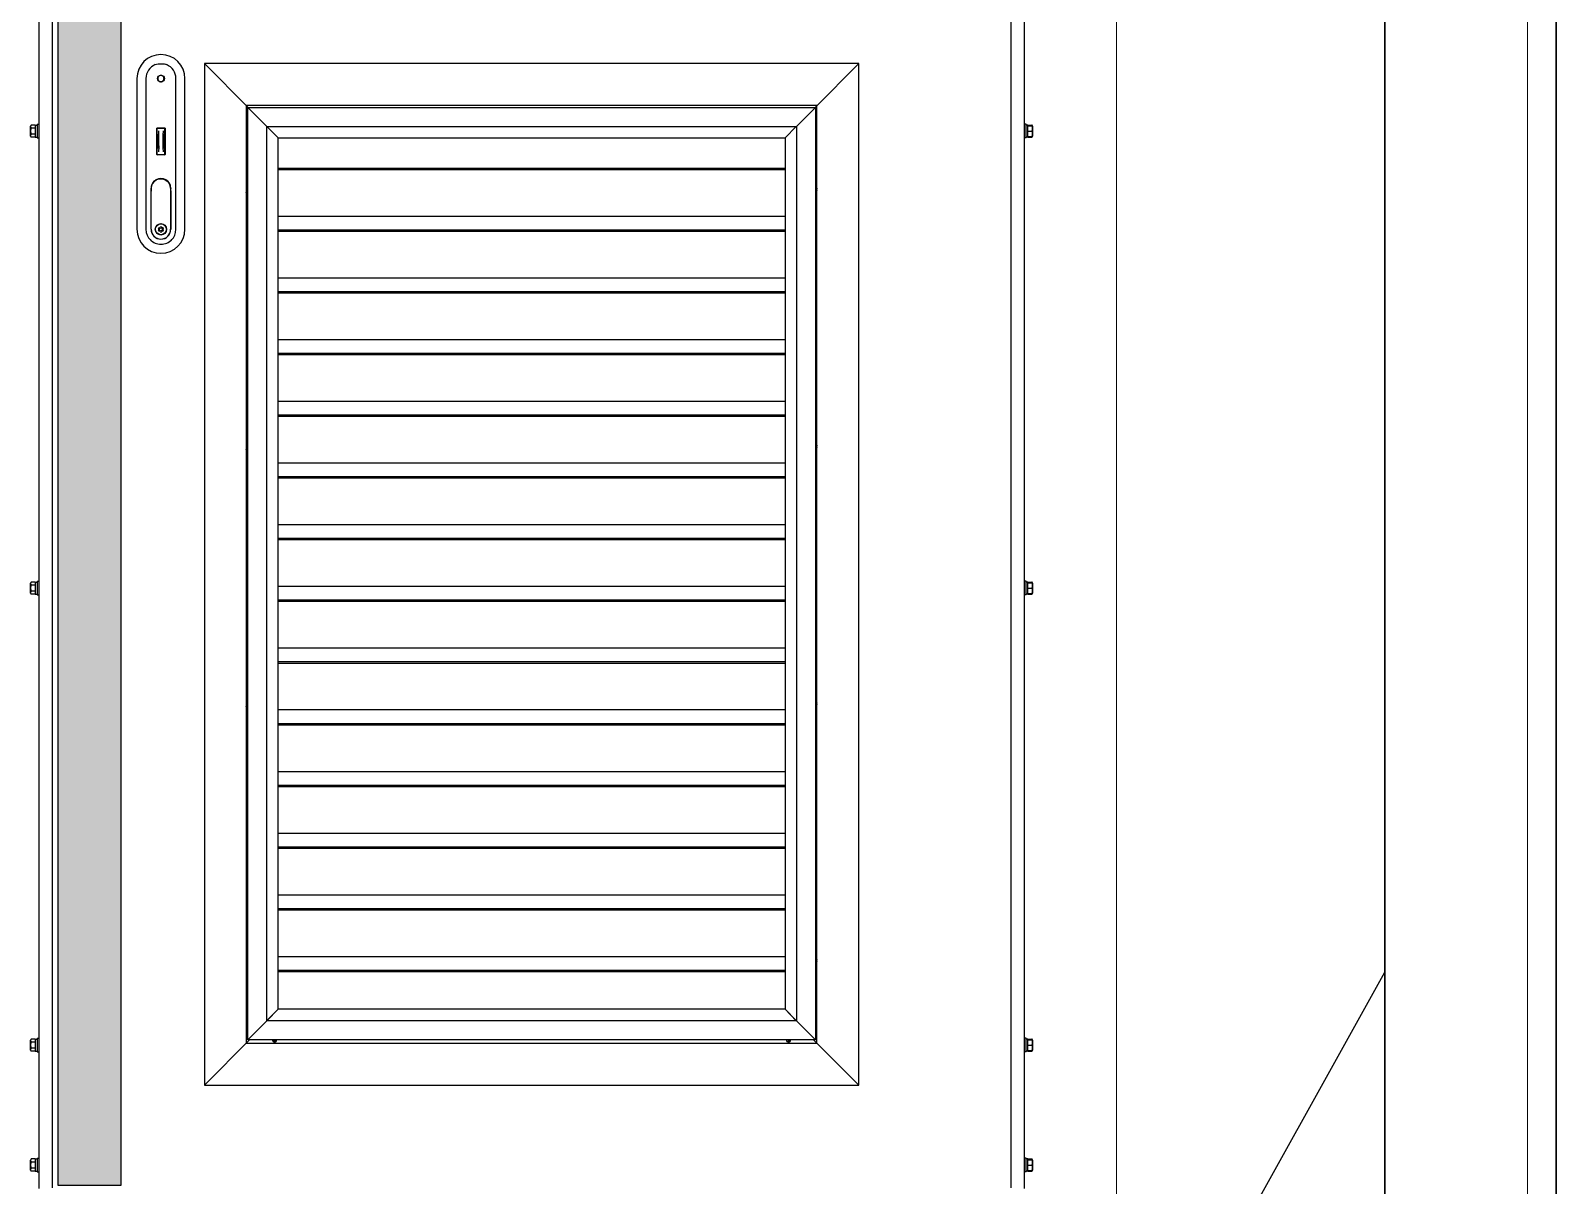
# Model space of a CAD drawing. Header units: millimetres. Extents: x 55614 to 110757, y -66981 to -47484.
# Drawn here: x 63916 to 65255, y -52198 to -51187 of the extents above; entities that cross this region are included whole.
import ezdxf

# ---------------------------------------------------------------- set-up
doc = ezdxf.new("R2010")
doc.units = ezdxf.units.MM
doc.layers.get('0').update_dxf_attribs({"lineweight": 15})
for name, color, linetype in [('2401-00300-M6-16HWMC_0', 7, 'Continuous'), ('2401-00695-M4-16ST_0', 7, 'Continuous'), ('4212-68099_1_0', 7, 'Continuous'), ('4212-73755_1_0', 7, 'Continuous'), ('layer 3', 7, 'Continuous'), ('WATER-PROOF-INNER-DOWN_0', 7, 'Continuous'), ('WATER-PROOF-INNER-SIDE_0', 7, 'Continuous'), ('WATER-PROOF-INNER_0', 7, 'Continuous'), ('WATER-PROOF-OUTER-DOWN_0', 7, 'Continuous'), ('WATER-PROOF-OUTER-SIDE_0', 7, 'Continuous'), ('WSP-0814_1_0', 7, 'Continuous'), ('WSP-0814_3_0', 7, 'Continuous')]:
    doc.layers.add(name, color=color, linetype=linetype)
doc.layers.add('AM_0', color=7, linetype='Continuous', lineweight=30)
doc.layers.add('THICK', color=7, linetype='Continuous', lineweight=0)

# ---------------------------------------------------------------- blocks, each defined once
blk = doc.blocks.new('erwqre')
h = blk.add_hatch(color=252)
edge = h.paths.add_edge_path()
edge.add_spline(control_points=[(14396.7, -14467.8), (14396.7, -14125.7), (14396.7, -13783.6), (14396.7, -13783.6), (14396.7, -13783.6), (14396.7, -13783.6), (14383, -13802.3), (14369.2, -13820.9)], knot_values=[0.375, 0.375, 0.375, 0.375, 0.5, 0.5, 0.5, 0.5, 0.625, 0.625, 0.625, 0.625], degree=3, periodic=0)
edge.add_spline(control_points=[(14369.2, -13820.9), (14355.5, -13839.6), (14341.7, -13858.3), (14341.7, -13858.3), (14341.7, -13858.3), (14341.7, -13858.3), (14341.7, -14181.7), (14341.7, -14505.1)], knot_values=[0.625, 0.625, 0.625, 0.625, 0.75, 0.75, 0.75, 0.75, 0.875, 0.875, 0.875, 0.875], degree=3, periodic=0)
edge.add_spline(control_points=[(14341.7, -14505.1), (14341.7, -14828.6), (14341.7, -15152), (14341.7, -15152), (14341.7, -15152), (14355.5, -15152), (14369.2, -15152)], knot_values=[0.875, 0.875, 0.875, 0.875, 1, 1, 1, 1.125, 1.125, 1.125, 1.125], degree=3, periodic=0)
edge.add_spline(control_points=[(14369.2, -15152), (14383, -15152), (14396.7, -15152), (14396.7, -15152), (14396.7, -15152), (14396.7, -15152), (14396.7, -14809.9), (14396.7, -14467.8)], knot_values=[0.125, 0.125, 0.125, 0.125, 0.25, 0.25, 0.25, 0.25, 0.375, 0.375, 0.375, 0.375], degree=3, periodic=0)
at = {"layer": 'layer 3', "color": 250}
blk.add_open_spline([(14341.7, -15152), (14341.7, -15152), (14396.7, -15152), (14396.7, -15152), (14396.7, -15152), (14396.7, -15152), (14396.7, -13783.6), (14396.7, -13783.6), (14396.7, -13783.6), (14396.7, -13783.6), (14341.7, -13858.3), (14341.7, -13858.3), (14341.7, -13858.3), (14341.7, -13858.3), (14341.7, -15152), (14341.7, -15152)], degree=3, knots=[0, 0, 0, 0, 0.25, 0.25, 0.25, 0.25, 0.5, 0.5, 0.5, 0.5, 0.75, 0.75, 0.75, 0.75, 1, 1, 1, 1], dxfattribs=at)
blk = doc.blocks.new('2-1725')
at = {"color": 5}
blk.add_lwpolyline([(-15860.1, -73759.9), (-16220.1, -73759.9), (-16220.1, -72324.9), (-15860.1, -72324.9)], close=True, dxfattribs=at)
at = {"layer": '2401-00300-M6-16HWMC_0', "color": 7, "linetype": 'Continuous'}
for p, q in [((-17166.7, -72695.6), (-17170.2, -72695.6)), ((-17166.7, -72695.6), (-17166.7, -72706.3)), ((-17166.7, -72695.6), (-17165.1, -72695.6)), ((-17165.1, -72694.9), (-17165.1, -72706.9)), ((-17165.1, -72694.9), (-17163.6, -72694.9)), ((-16299.2, -72694.9), (-16300.6, -72694.9)), ((-16299.2, -72706.9), (-16299.2, -72694.9)), ((-16297.5, -72695.6), (-16299.2, -72695.6)), ((-16297.5, -72695.6), (-16294.1, -72695.6)), ((-16297.5, -72706.3), (-16297.5, -72695.6)), ((-17170.7, -72705.3), (-17170.7, -72696.6)), ((-17166.7, -72698.3), (-17170.2, -72698.3)), ((-17166.7, -72703.6), (-17170.2, -72703.6)), ((-17166.7, -72706.3), (-17170.2, -72706.3)), ((-17166.7, -72706.3), (-17165.1, -72706.3)), ((-17165.1, -72706.9), (-17163.6, -72706.9)), ((-16299.2, -72706.9), (-16300.6, -72706.9)), ((-16297.5, -72706.3), (-16299.2, -72706.3)), ((-16297.5, -72696.3), (-16293.6, -72696.3)), ((-16297.5, -72700.9), (-16294.1, -72700.9)), ((-16297.5, -72705.6), (-16293.6, -72705.6)), ((-16297.5, -72706.3), (-16294.1, -72706.3)), ((-16293.5, -72696.6), (-16293.5, -72705.3)), ((-17170.7, -73105.3), (-17170.7, -73096.6)), ((-17166.7, -73095.6), (-17170.2, -73095.6)), ((-17166.7, -73095.6), (-17166.7, -73106.3)), ((-17166.7, -73095.6), (-17165.1, -73095.6)), ((-17165.1, -73094.9), (-17165.1, -73106.9)), ((-17165.1, -73094.9), (-17163.6, -73094.9)), ((-16299.2, -73094.9), (-16300.6, -73094.9)), ((-16299.2, -73106.9), (-16299.2, -73094.9)), ((-16297.5, -73095.6), (-16299.2, -73095.6)), ((-16297.5, -73095.6), (-16294.1, -73095.6)), ((-16297.5, -73106.3), (-16297.5, -73095.6)), ((-16297.5, -73096.3), (-16293.6, -73096.3)), ((-16293.5, -73096.6), (-16293.5, -73105.3)), ((-17166.7, -73098.3), (-17170.2, -73098.3)), ((-17166.7, -73103.6), (-17170.2, -73103.6)), ((-17166.7, -73106.3), (-17170.2, -73106.3)), ((-17166.7, -73106.3), (-17165.1, -73106.3)), ((-17165.1, -73106.9), (-17163.6, -73106.9)), ((-16299.2, -73106.9), (-16300.6, -73106.9)), ((-16297.5, -73106.3), (-16299.2, -73106.3)), ((-16297.5, -73100.9), (-16294.1, -73100.9)), ((-16297.5, -73105.6), (-16293.6, -73105.6)), ((-16297.5, -73106.3), (-16294.1, -73106.3)), ((-17170.7, -73505.3), (-17170.7, -73496.6)), ((-17166.7, -73495.6), (-17170.2, -73495.6)), ((-17166.7, -73498.3), (-17170.2, -73498.3)), ((-17166.7, -73495.6), (-17165.1, -73495.6)), ((-17166.7, -73495.6), (-17166.7, -73506.3)), ((-17165.1, -73494.9), (-17163.6, -73494.9)), ((-17165.1, -73494.9), (-17165.1, -73506.9)), ((-16299.2, -73494.9), (-16300.6, -73494.9)), ((-16299.2, -73506.9), (-16299.2, -73494.9)), ((-16297.5, -73495.6), (-16299.2, -73495.6)), ((-16297.5, -73495.6), (-16294.1, -73495.6)), ((-16297.5, -73506.3), (-16297.5, -73495.6)), ((-16297.5, -73496.3), (-16293.6, -73496.3)), ((-16293.5, -73496.6), (-16293.5, -73505.3)), ((-17166.7, -73503.6), (-17170.2, -73503.6)), ((-17166.7, -73506.3), (-17170.2, -73506.3)), ((-17166.7, -73506.3), (-17165.1, -73506.3)), ((-17165.1, -73506.9), (-17163.6, -73506.9)), ((-16299.2, -73506.9), (-16300.6, -73506.9)), ((-16297.5, -73506.3), (-16299.2, -73506.3)), ((-16297.5, -73500.9), (-16294.1, -73500.9)), ((-16297.5, -73505.6), (-16293.6, -73505.6)), ((-16297.5, -73506.3), (-16294.1, -73506.3)), ((-17170.7, -73610.3), (-17170.7, -73601.6)), ((-17166.7, -73600.6), (-17170.2, -73600.6)), ((-17166.7, -73603.3), (-17170.2, -73603.3)), ((-17166.7, -73600.6), (-17165.1, -73600.6)), ((-17166.7, -73600.6), (-17166.7, -73611.3)), ((-17165.1, -73599.9), (-17163.6, -73599.9)), ((-17165.1, -73599.9), (-17165.1, -73611.9)), ((-16299.2, -73599.9), (-16300.6, -73599.9)), ((-16299.2, -73611.9), (-16299.2, -73599.9)), ((-16297.5, -73600.6), (-16299.2, -73600.6)), ((-16297.5, -73600.6), (-16294.1, -73600.6)), ((-16297.5, -73611.3), (-16297.5, -73600.6)), ((-16297.5, -73601.3), (-16293.6, -73601.3)), ((-16297.5, -73605.9), (-16294.1, -73605.9)), ((-16293.5, -73601.6), (-16293.5, -73610.3)), ((-17166.7, -73608.6), (-17170.2, -73608.6)), ((-17166.7, -73611.3), (-17170.2, -73611.3)), ((-17166.7, -73611.3), (-17165.1, -73611.3)), ((-17165.1, -73611.9), (-17163.6, -73611.9)), ((-16299.2, -73611.9), (-16300.6, -73611.9)), ((-16297.5, -73611.3), (-16299.2, -73611.3)), ((-16297.5, -73610.6), (-16293.6, -73610.6)), ((-16297.5, -73611.3), (-16294.1, -73611.3))]:
    blk.add_line(p, q, dxfattribs=at)
for centre, start, end in [((-17169.5, -72696.6), 124.948, 180), ((-16294.8, -72696.6), 13.3936, 55.052), ((-17169.5, -72705.3), 180, 235.052), ((-16294.8, -72705.3), 304.948, 346.6065), ((-16294.8, -72696.6), 0, 13.392), ((-16294.8, -72705.3), 346.608, 0), ((-17169.5, -73096.6), 124.948, 180), ((-16294.8, -73096.6), 13.3936, 55.052), ((-16294.8, -73096.6), 0, 13.392), ((-17169.5, -73105.3), 180, 235.052), ((-16294.8, -73105.3), 304.948, 346.6065), ((-16294.8, -73105.3), 346.608, 0), ((-17169.5, -73496.6), 124.948, 180), ((-16294.8, -73496.6), 13.3936, 55.052), ((-16294.8, -73496.6), 0, 13.392), ((-17169.5, -73505.3), 180, 235.052), ((-16294.8, -73505.3), 304.948, 346.6065), ((-16294.8, -73505.3), 346.608, 0), ((-17169.5, -73601.6), 124.948, 180), ((-16294.8, -73601.6), 13.3936, 55.052), ((-16294.8, -73601.6), 0, 13.392), ((-17169.5, -73610.3), 180, 235.052), ((-16294.8, -73610.3), 304.948, 346.6065), ((-16294.8, -73610.3), 346.608, 0)]:
    blk.add_arc(centre, 1.22, start, end, dxfattribs=at)
for points, knots in [([(-17170.2, -72695.6), (-17170.3, -72695.7), (-17170.5, -72695.9), (-17170.7, -72696.3), (-17170.7, -72696.9), (-17170.7, -72697.5), (-17170.5, -72698), (-17170.3, -72698.2), (-17170.2, -72698.3)], [0, 0, 0, 0, 0.14349, 0.266269, 0.5, 0.733731, 0.856508, 1, 1, 1, 1]), ([(-16293.6, -72696.3), (-16293.6, -72696.2), (-16293.7, -72695.9), (-16293.9, -72695.7), (-16294.1, -72695.6)], [0, 0, 0, 0, 0.461192, 1, 1, 1, 1]), ([(-17170.2, -72698.3), (-17170.5, -72698.6), (-17170.7, -72699.6), (-17170.7, -72700.9), (-17170.7, -72702.3), (-17170.5, -72703.3), (-17170.2, -72703.6)], [0, 0, 0, 0, 0.248888, 0.499999, 0.75111, 1, 1, 1, 1]), ([(-17170.2, -72703.6), (-17170.3, -72703.7), (-17170.5, -72703.9), (-17170.7, -72704.4), (-17170.7, -72705), (-17170.7, -72705.5), (-17170.5, -72706), (-17170.3, -72706.2), (-17170.2, -72706.3)], [0, 0, 0, 0, 0.143491, 0.266268, 0.499999, 0.733731, 0.856509, 1, 1, 1, 1]), ([(-16294.1, -72700.9), (-16293.8, -72700.6), (-16293.6, -72699.8), (-16293.6, -72698.6), (-16293.6, -72697.4), (-16293.8, -72696.6), (-16294.1, -72696.3)], [0, 0, 0, 0, 0.250792, 0.5, 0.749207, 1, 1, 1, 1]), ([(-16294.1, -72705.6), (-16293.8, -72705.3), (-16293.6, -72704.5), (-16293.6, -72703.3), (-16293.6, -72702.1), (-16293.8, -72701.3), (-16294.1, -72700.9)], [0, 0, 0, 0, 0.250791, 0.499999, 0.749207, 1, 1, 1, 1]), ([(-16294.1, -72706.3), (-16293.9, -72706.2), (-16293.7, -72706), (-16293.6, -72705.7), (-16293.6, -72705.6)], [0, 0, 0, 0, 0.538812, 1, 1, 1, 1]), ([(-17170.2, -73095.6), (-17170.3, -73095.7), (-17170.5, -73095.9), (-17170.7, -73096.3), (-17170.7, -73096.9), (-17170.7, -73097.5), (-17170.5, -73098), (-17170.3, -73098.2), (-17170.2, -73098.3)], [0, 0, 0, 0, 0.14349, 0.266269, 0.5, 0.733731, 0.856508, 1, 1, 1, 1]), ([(-16293.6, -73096.3), (-16293.6, -73096.2), (-16293.7, -73095.9), (-16293.9, -73095.7), (-16294.1, -73095.6)], [0, 0, 0, 0, 0.461192, 1, 1, 1, 1]), ([(-16294.1, -73100.9), (-16293.8, -73100.6), (-16293.6, -73099.8), (-16293.6, -73098.6), (-16293.6, -73097.4), (-16293.8, -73096.6), (-16294.1, -73096.3)], [0, 0, 0, 0, 0.250792, 0.5, 0.749207, 1, 1, 1, 1]), ([(-17170.2, -73098.3), (-17170.5, -73098.6), (-17170.7, -73099.6), (-17170.7, -73100.9), (-17170.7, -73102.3), (-17170.5, -73103.3), (-17170.2, -73103.6)], [0, 0, 0, 0, 0.248888, 0.499999, 0.75111, 1, 1, 1, 1]), ([(-17170.2, -73103.6), (-17170.3, -73103.7), (-17170.5, -73103.9), (-17170.7, -73104.4), (-17170.7, -73105), (-17170.7, -73105.5), (-17170.5, -73106), (-17170.3, -73106.2), (-17170.2, -73106.3)], [0, 0, 0, 0, 0.143491, 0.266268, 0.499999, 0.733731, 0.856509, 1, 1, 1, 1]), ([(-16294.1, -73105.6), (-16293.8, -73105.3), (-16293.6, -73104.5), (-16293.6, -73103.3), (-16293.6, -73102.1), (-16293.8, -73101.3), (-16294.1, -73100.9)], [0, 0, 0, 0, 0.250791, 0.499999, 0.749207, 1, 1, 1, 1]), ([(-16294.1, -73106.3), (-16293.9, -73106.2), (-16293.7, -73106), (-16293.6, -73105.7), (-16293.6, -73105.6)], [0, 0, 0, 0, 0.538812, 1, 1, 1, 1]), ([(-17170.2, -73495.6), (-17170.3, -73495.7), (-17170.5, -73495.9), (-17170.7, -73496.3), (-17170.7, -73496.9), (-17170.7, -73497.5), (-17170.5, -73498), (-17170.3, -73498.2), (-17170.2, -73498.3)], [0, 0, 0, 0, 0.14349, 0.266269, 0.5, 0.733731, 0.856508, 1, 1, 1, 1]), ([(-17170.2, -73498.3), (-17170.5, -73498.6), (-17170.7, -73499.6), (-17170.7, -73500.9), (-17170.7, -73502.3), (-17170.5, -73503.3), (-17170.2, -73503.6)], [0, 0, 0, 0, 0.248888, 0.499999, 0.75111, 1, 1, 1, 1]), ([(-16293.6, -73496.3), (-16293.6, -73496.2), (-16293.7, -73495.9), (-16293.9, -73495.7), (-16294.1, -73495.6)], [0, 0, 0, 0, 0.461192, 1, 1, 1, 1]), ([(-16294.1, -73500.9), (-16293.8, -73500.6), (-16293.6, -73499.8), (-16293.6, -73498.6), (-16293.6, -73497.4), (-16293.8, -73496.6), (-16294.1, -73496.3)], [0, 0, 0, 0, 0.250792, 0.5, 0.749207, 1, 1, 1, 1]), ([(-17170.2, -73503.6), (-17170.3, -73503.7), (-17170.5, -73503.9), (-17170.7, -73504.4), (-17170.7, -73505), (-17170.7, -73505.5), (-17170.5, -73506), (-17170.3, -73506.2), (-17170.2, -73506.3)], [0, 0, 0, 0, 0.143491, 0.266268, 0.499999, 0.733731, 0.856509, 1, 1, 1, 1]), ([(-16294.1, -73505.6), (-16293.8, -73505.3), (-16293.6, -73504.5), (-16293.6, -73503.3), (-16293.6, -73502.1), (-16293.8, -73501.3), (-16294.1, -73500.9)], [0, 0, 0, 0, 0.250791, 0.499999, 0.749207, 1, 1, 1, 1]), ([(-16294.1, -73506.3), (-16293.9, -73506.2), (-16293.7, -73506), (-16293.6, -73505.7), (-16293.6, -73505.6)], [0, 0, 0, 0, 0.538812, 1, 1, 1, 1]), ([(-17170.2, -73600.6), (-17170.3, -73600.7), (-17170.5, -73600.9), (-17170.7, -73601.3), (-17170.7, -73601.9), (-17170.7, -73602.5), (-17170.5, -73603), (-17170.3, -73603.2), (-17170.2, -73603.3)], [0, 0, 0, 0, 0.14349, 0.266269, 0.5, 0.733731, 0.856508, 1, 1, 1, 1]), ([(-17170.2, -73603.3), (-17170.5, -73603.6), (-17170.7, -73604.6), (-17170.7, -73605.9), (-17170.7, -73607.3), (-17170.5, -73608.3), (-17170.2, -73608.6)], [0, 0, 0, 0, 0.248888, 0.499999, 0.75111, 1, 1, 1, 1]), ([(-16293.6, -73601.3), (-16293.6, -73601.2), (-16293.7, -73600.9), (-16293.9, -73600.7), (-16294.1, -73600.6)], [0, 0, 0, 0, 0.461192, 1, 1, 1, 1]), ([(-16294.1, -73605.9), (-16293.8, -73605.6), (-16293.6, -73604.8), (-16293.6, -73603.6), (-16293.6, -73602.4), (-16293.8, -73601.6), (-16294.1, -73601.3)], [0, 0, 0, 0, 0.250792, 0.5, 0.749207, 1, 1, 1, 1]), ([(-16294.1, -73610.6), (-16293.8, -73610.3), (-16293.6, -73609.5), (-16293.6, -73608.3), (-16293.6, -73607.1), (-16293.8, -73606.3), (-16294.1, -73605.9)], [0, 0, 0, 0, 0.250791, 0.499999, 0.749207, 1, 1, 1, 1]), ([(-17170.2, -73608.6), (-17170.3, -73608.7), (-17170.5, -73608.9), (-17170.7, -73609.4), (-17170.7, -73610), (-17170.7, -73610.5), (-17170.5, -73611), (-17170.3, -73611.2), (-17170.2, -73611.3)], [0, 0, 0, 0, 0.143491, 0.266268, 0.499999, 0.733731, 0.856509, 1, 1, 1, 1]), ([(-16294.1, -73611.3), (-16293.9, -73611.2), (-16293.7, -73611), (-16293.6, -73610.7), (-16293.6, -73610.6)], [0, 0, 0, 0, 0.538812, 1, 1, 1, 1])]:
    blk.add_open_spline(points, degree=3, knots=knots, dxfattribs=at)
at = {"layer": '2401-00695-M4-16ST_0', "color": 7, "linetype": 'Continuous'}
for p, q in [((-16981.3, -72751.2), (-16981.3, -72751.3)), ((-16981.3, -72753.2), (-16981.3, -72754.9)), ((-16483, -72752.6), (-16483, -72751)), ((-16482.9, -72754.5), (-16482.9, -72754.8)), ((-16981.3, -72976.2), (-16981.3, -72976.3)), ((-16483, -72977.6), (-16483, -72976)), ((-16981.3, -72978.2), (-16981.3, -72979.9)), ((-16482.9, -72979.5), (-16482.9, -72979.8)), ((-16981.3, -73201.2), (-16981.3, -73201.3)), ((-16981.3, -73203.2), (-16981.3, -73204.9)), ((-16483, -73202.6), (-16483, -73201)), ((-16482.9, -73204.5), (-16482.9, -73204.8)), ((-16981.3, -73426.2), (-16981.3, -73426.3)), ((-16981.3, -73428.2), (-16981.3, -73429.9)), ((-16483, -73427.6), (-16483, -73426)), ((-16482.9, -73429.5), (-16482.9, -73429.8)), ((-16957.4, -73497.7), (-16957.4, -73498)), ((-16956.8, -73496.5), (-16956.8, -73498.1)), ((-16507.4, -73497.7), (-16507.4, -73498)), ((-16506.8, -73496.5), (-16506.8, -73498.1))]:
    blk.add_line(p, q, dxfattribs=at)
for centre in [(-16981.6, -72752.9), (-16482.6, -72752.9), (-16981.6, -72977.9), (-16482.6, -72977.9), (-16981.6, -73202.9), (-16482.6, -73202.9), (-16981.6, -73427.9), (-16482.6, -73427.9)]:
    blk.add_circle(centre, 0.2, dxfattribs=at)
for centre, radius, start, end in [((-16981.6, -72752.9), 2, 59.875, 98.6348), ((-16981.6, -72752.9), 2, 261.3402, 300.004), ((-16482.6, -72752.9), 2, 81.3433, 120.0078), ((-16482.6, -72752.9), 2, 239.8653, 278.6349), ((-16981.6, -72977.9), 2, 59.875, 98.6348), ((-16482.6, -72977.9), 2, 81.3433, 120.0078), ((-16981.6, -72977.9), 2, 261.3402, 300.004), ((-16482.6, -72977.9), 2, 239.8653, 278.6349), ((-16981.6, -73202.9), 2, 59.875, 98.6348), ((-16981.6, -73202.9), 2, 261.3402, 300.004), ((-16482.6, -73202.9), 2, 81.3433, 120.0078), ((-16482.6, -73202.9), 2, 239.8653, 278.6349), ((-16981.6, -73427.9), 2, 59.875, 98.6348), ((-16981.6, -73427.9), 2, 261.3402, 300.004), ((-16482.6, -73427.9), 2, 81.3433, 120.0078), ((-16482.6, -73427.9), 2, 239.8653, 278.6349), ((-16957.1, -73496.2), 2, 182.3857, 357.6061), ((-16957.1, -73496.2), 0.2, 204.8759, 335.1241), ((-16507.1, -73496.2), 2, 182.3857, 357.6061), ((-16507.1, -73496.2), 0.2, 204.8759, 335.1241)]:
    blk.add_arc(centre, radius, start, end, dxfattribs=at)
for points, knots in [([(-16981.6, -72752.1), (-16981.6, -72752.2), (-16981.7, -72752.3), (-16981.8, -72752.5), (-16981.9, -72752.6)], [0, 0, 0, 0, 0.201768, 1, 1, 1, 1]), ([(-16981.9, -72754.5), (-16981.9, -72754.5), (-16981.9, -72754.2), (-16981.7, -72754), (-16981.6, -72753.8)], [0, 0, 0, 0, 0.194813, 1, 1, 1, 1]), ([(-16981.7, -72754.9), (-16981.8, -72754.9), (-16981.9, -72754.9), (-16981.9, -72754.8), (-16981.9, -72754.8)], [0, 0, 0, 0, 0.518556, 1, 1, 1, 1]), ([(-16981.6, -72750.9), (-16981.5, -72750.9), (-16981.4, -72751), (-16981.3, -72751.1), (-16981.3, -72751.2)], [0, 0, 0, 0, 0.502949, 1, 1, 1, 1]), ([(-16981.3, -72751.3), (-16981.3, -72751.4), (-16981.4, -72751.7), (-16981.6, -72752), (-16981.6, -72752.1)], [0, 0, 0, 0, 0.414722, 1, 1, 1, 1]), ([(-16981.6, -72753.8), (-16981.6, -72753.7), (-16981.5, -72753.5), (-16981.4, -72753.4), (-16981.3, -72753.2)], [0, 0, 0, 0, 0.192336, 1, 1, 1, 1]), ([(-16981.3, -72753.2), (-16981.2, -72753.3), (-16981, -72753.4), (-16980.8, -72753.5), (-16980.6, -72753.6)], [0, 0, 0, 0, 0.280836, 1, 1, 1, 1]), ([(-16483.6, -72752.3), (-16483.6, -72752.4), (-16483.4, -72752.5), (-16483.2, -72752.6), (-16483, -72752.6)], [0, 0, 0, 0, 0.220892, 1, 1, 1, 1]), ([(-16482.6, -72752.1), (-16482.7, -72752.2), (-16482.8, -72752.3), (-16482.9, -72752.5), (-16483, -72752.6)], [0, 0, 0, 0, 0.192322, 1, 1, 1, 1]), ([(-16482.9, -72754.5), (-16482.9, -72754.5), (-16482.9, -72754.2), (-16482.7, -72754), (-16482.6, -72753.8)], [0, 0, 0, 0, 0.194813, 1, 1, 1, 1]), ([(-16482.7, -72754.9), (-16482.8, -72754.9), (-16482.9, -72754.9), (-16482.9, -72754.8), (-16482.9, -72754.8)], [0, 0, 0, 0, 0.518556, 1, 1, 1, 1]), ([(-16482.6, -72750.9), (-16482.5, -72750.9), (-16482.4, -72751), (-16482.3, -72751.1), (-16482.3, -72751.2)], [0, 0, 0, 0, 0.502949, 1, 1, 1, 1]), ([(-16482.3, -72751.3), (-16482.3, -72751.4), (-16482.4, -72751.7), (-16482.6, -72752), (-16482.6, -72752.1)], [0, 0, 0, 0, 0.414722, 1, 1, 1, 1]), ([(-16482.6, -72753.8), (-16482.6, -72753.7), (-16482.5, -72753.6), (-16482.4, -72753.4), (-16482.3, -72753.3)], [0, 0, 0, 0, 0.201734, 1, 1, 1, 1]), ([(-16981.6, -72977.1), (-16981.6, -72977.2), (-16981.7, -72977.3), (-16981.8, -72977.5), (-16981.9, -72977.6)], [0, 0, 0, 0, 0.201768, 1, 1, 1, 1]), ([(-16981.6, -72975.9), (-16981.5, -72975.9), (-16981.4, -72976), (-16981.3, -72976.1), (-16981.3, -72976.2)], [0, 0, 0, 0, 0.502949, 1, 1, 1, 1]), ([(-16981.3, -72976.3), (-16981.3, -72976.4), (-16981.4, -72976.7), (-16981.6, -72977), (-16981.6, -72977.1)], [0, 0, 0, 0, 0.414722, 1, 1, 1, 1]), ([(-16482.6, -72977.1), (-16482.7, -72977.2), (-16482.8, -72977.3), (-16482.9, -72977.5), (-16483, -72977.6)], [0, 0, 0, 0, 0.192322, 1, 1, 1, 1]), ([(-16482.6, -72975.9), (-16482.5, -72975.9), (-16482.4, -72976), (-16482.3, -72976.1), (-16482.3, -72976.2)], [0, 0, 0, 0, 0.502949, 1, 1, 1, 1]), ([(-16482.3, -72976.3), (-16482.3, -72976.4), (-16482.4, -72976.7), (-16482.6, -72977), (-16482.6, -72977.1)], [0, 0, 0, 0, 0.414722, 1, 1, 1, 1]), ([(-16981.9, -72979.5), (-16981.9, -72979.5), (-16981.9, -72979.2), (-16981.7, -72979), (-16981.6, -72978.8)], [0, 0, 0, 0, 0.194813, 1, 1, 1, 1]), ([(-16981.7, -72979.9), (-16981.8, -72979.9), (-16981.9, -72979.9), (-16981.9, -72979.8), (-16981.9, -72979.8)], [0, 0, 0, 0, 0.518556, 1, 1, 1, 1]), ([(-16981.6, -72978.8), (-16981.6, -72978.7), (-16981.5, -72978.5), (-16981.4, -72978.4), (-16981.3, -72978.2)], [0, 0, 0, 0, 0.192336, 1, 1, 1, 1]), ([(-16981.3, -72978.2), (-16981.2, -72978.3), (-16981, -72978.4), (-16980.8, -72978.5), (-16980.6, -72978.6)], [0, 0, 0, 0, 0.280836, 1, 1, 1, 1]), ([(-16483.6, -72977.3), (-16483.6, -72977.4), (-16483.4, -72977.5), (-16483.2, -72977.6), (-16483, -72977.6)], [0, 0, 0, 0, 0.220892, 1, 1, 1, 1]), ([(-16482.9, -72979.5), (-16482.9, -72979.5), (-16482.9, -72979.2), (-16482.7, -72979), (-16482.6, -72978.8)], [0, 0, 0, 0, 0.194813, 1, 1, 1, 1]), ([(-16482.7, -72979.9), (-16482.8, -72979.9), (-16482.9, -72979.9), (-16482.9, -72979.8), (-16482.9, -72979.8)], [0, 0, 0, 0, 0.518556, 1, 1, 1, 1]), ([(-16482.6, -72978.8), (-16482.6, -72978.7), (-16482.5, -72978.6), (-16482.4, -72978.4), (-16482.3, -72978.3)], [0, 0, 0, 0, 0.201734, 1, 1, 1, 1]), ([(-16981.6, -73202.1), (-16981.6, -73202.2), (-16981.7, -73202.3), (-16981.8, -73202.5), (-16981.9, -73202.6)], [0, 0, 0, 0, 0.201768, 1, 1, 1, 1]), ([(-16981.9, -73204.5), (-16981.9, -73204.5), (-16981.9, -73204.2), (-16981.7, -73204), (-16981.6, -73203.8)], [0, 0, 0, 0, 0.194813, 1, 1, 1, 1]), ([(-16981.7, -73204.9), (-16981.8, -73204.9), (-16981.9, -73204.9), (-16981.9, -73204.8), (-16981.9, -73204.8)], [0, 0, 0, 0, 0.518556, 1, 1, 1, 1]), ([(-16981.6, -73200.9), (-16981.5, -73200.9), (-16981.4, -73201), (-16981.3, -73201.1), (-16981.3, -73201.2)], [0, 0, 0, 0, 0.502949, 1, 1, 1, 1]), ([(-16981.3, -73201.3), (-16981.3, -73201.4), (-16981.4, -73201.7), (-16981.6, -73202), (-16981.6, -73202.1)], [0, 0, 0, 0, 0.414722, 1, 1, 1, 1]), ([(-16981.6, -73203.8), (-16981.6, -73203.7), (-16981.5, -73203.5), (-16981.4, -73203.4), (-16981.3, -73203.2)], [0, 0, 0, 0, 0.192336, 1, 1, 1, 1]), ([(-16981.3, -73203.2), (-16981.2, -73203.3), (-16981, -73203.4), (-16980.8, -73203.5), (-16980.6, -73203.6)], [0, 0, 0, 0, 0.280836, 1, 1, 1, 1]), ([(-16483.6, -73202.3), (-16483.6, -73202.4), (-16483.4, -73202.5), (-16483.2, -73202.6), (-16483, -73202.6)], [0, 0, 0, 0, 0.220892, 1, 1, 1, 1]), ([(-16482.6, -73202.1), (-16482.7, -73202.2), (-16482.8, -73202.3), (-16482.9, -73202.5), (-16483, -73202.6)], [0, 0, 0, 0, 0.192322, 1, 1, 1, 1]), ([(-16482.9, -73204.5), (-16482.9, -73204.5), (-16482.9, -73204.2), (-16482.7, -73204), (-16482.6, -73203.8)], [0, 0, 0, 0, 0.194813, 1, 1, 1, 1]), ([(-16482.7, -73204.9), (-16482.8, -73204.9), (-16482.9, -73204.9), (-16482.9, -73204.8), (-16482.9, -73204.8)], [0, 0, 0, 0, 0.518556, 1, 1, 1, 1]), ([(-16482.6, -73200.9), (-16482.5, -73200.9), (-16482.4, -73201), (-16482.3, -73201.1), (-16482.3, -73201.2)], [0, 0, 0, 0, 0.502949, 1, 1, 1, 1]), ([(-16482.3, -73201.3), (-16482.3, -73201.4), (-16482.4, -73201.7), (-16482.6, -73202), (-16482.6, -73202.1)], [0, 0, 0, 0, 0.414722, 1, 1, 1, 1]), ([(-16482.6, -73203.8), (-16482.6, -73203.7), (-16482.5, -73203.6), (-16482.4, -73203.4), (-16482.3, -73203.3)], [0, 0, 0, 0, 0.201734, 1, 1, 1, 1]), ([(-16981.6, -73427.1), (-16981.6, -73427.2), (-16981.7, -73427.3), (-16981.8, -73427.5), (-16981.9, -73427.6)], [0, 0, 0, 0, 0.201768, 1, 1, 1, 1]), ([(-16981.9, -73429.5), (-16981.9, -73429.5), (-16981.9, -73429.2), (-16981.7, -73429), (-16981.6, -73428.8)], [0, 0, 0, 0, 0.194813, 1, 1, 1, 1]), ([(-16981.7, -73429.9), (-16981.8, -73429.9), (-16981.9, -73429.9), (-16981.9, -73429.8), (-16981.9, -73429.8)], [0, 0, 0, 0, 0.518556, 1, 1, 1, 1]), ([(-16981.6, -73425.9), (-16981.5, -73425.9), (-16981.4, -73426), (-16981.3, -73426.1), (-16981.3, -73426.2)], [0, 0, 0, 0, 0.502949, 1, 1, 1, 1]), ([(-16981.3, -73426.3), (-16981.3, -73426.4), (-16981.4, -73426.7), (-16981.6, -73427), (-16981.6, -73427.1)], [0, 0, 0, 0, 0.414722, 1, 1, 1, 1]), ([(-16981.6, -73428.8), (-16981.6, -73428.7), (-16981.5, -73428.5), (-16981.4, -73428.4), (-16981.3, -73428.2)], [0, 0, 0, 0, 0.192336, 1, 1, 1, 1]), ([(-16981.3, -73428.2), (-16981.2, -73428.3), (-16981, -73428.4), (-16980.8, -73428.5), (-16980.6, -73428.6)], [0, 0, 0, 0, 0.280836, 1, 1, 1, 1]), ([(-16483.6, -73427.3), (-16483.6, -73427.4), (-16483.4, -73427.5), (-16483.2, -73427.6), (-16483, -73427.6)], [0, 0, 0, 0, 0.220892, 1, 1, 1, 1]), ([(-16482.6, -73427.1), (-16482.7, -73427.2), (-16482.8, -73427.3), (-16482.9, -73427.5), (-16483, -73427.6)], [0, 0, 0, 0, 0.192322, 1, 1, 1, 1]), ([(-16482.9, -73429.5), (-16482.9, -73429.5), (-16482.9, -73429.2), (-16482.7, -73429), (-16482.6, -73428.8)], [0, 0, 0, 0, 0.194813, 1, 1, 1, 1]), ([(-16482.7, -73429.9), (-16482.8, -73429.9), (-16482.9, -73429.9), (-16482.9, -73429.8), (-16482.9, -73429.8)], [0, 0, 0, 0, 0.518556, 1, 1, 1, 1]), ([(-16482.6, -73425.9), (-16482.5, -73425.9), (-16482.4, -73426), (-16482.3, -73426.1), (-16482.3, -73426.2)], [0, 0, 0, 0, 0.502949, 1, 1, 1, 1]), ([(-16482.3, -73426.3), (-16482.3, -73426.4), (-16482.4, -73426.7), (-16482.6, -73427), (-16482.6, -73427.1)], [0, 0, 0, 0, 0.414722, 1, 1, 1, 1]), ([(-16482.6, -73428.8), (-16482.6, -73428.7), (-16482.5, -73428.6), (-16482.4, -73428.4), (-16482.3, -73428.3)], [0, 0, 0, 0, 0.201734, 1, 1, 1, 1]), ([(-16957.4, -73497.7), (-16957.4, -73497.7), (-16957.4, -73497.4), (-16957.2, -73497.2), (-16957.1, -73497)], [0, 0, 0, 0, 0.194813, 1, 1, 1, 1]), ([(-16957.2, -73498.2), (-16957.3, -73498.2), (-16957.4, -73498.1), (-16957.4, -73498), (-16957.4, -73498)], [0, 0, 0, 0, 0.518556, 1, 1, 1, 1]), ([(-16957.1, -73497), (-16957.1, -73496.9), (-16957, -73496.8), (-16956.9, -73496.6), (-16956.8, -73496.5)], [0, 0, 0, 0, 0.192336, 1, 1, 1, 1]), ([(-16956.8, -73496.5), (-16956.6, -73496.5), (-16956.2, -73496.7), (-16955.8, -73497), (-16955.6, -73497.4), (-16955.8, -73497.6), (-16955.9, -73497.7)], [0, 0, 0, 0, 0.358194, 0.617355, 0.800378, 1, 1, 1, 1]), ([(-16507.4, -73497.7), (-16507.4, -73497.7), (-16507.4, -73497.4), (-16507.2, -73497.2), (-16507.1, -73497)], [0, 0, 0, 0, 0.194813, 1, 1, 1, 1]), ([(-16507.2, -73498.2), (-16507.3, -73498.2), (-16507.4, -73498.1), (-16507.4, -73498), (-16507.4, -73498)], [0, 0, 0, 0, 0.518556, 1, 1, 1, 1]), ([(-16507.1, -73497), (-16507.1, -73496.9), (-16507, -73496.8), (-16506.9, -73496.6), (-16506.8, -73496.5)], [0, 0, 0, 0, 0.192336, 1, 1, 1, 1]), ([(-16506.8, -73496.5), (-16506.6, -73496.5), (-16506.2, -73496.7), (-16505.8, -73497), (-16505.6, -73497.4), (-16505.8, -73497.6), (-16505.9, -73497.7)], [0, 0, 0, 0, 0.358194, 0.617355, 0.800378, 1, 1, 1, 1])]:
    blk.add_open_spline(points, degree=3, knots=knots, dxfattribs=at)
at = {"layer": '4212-68099_1_0', "color": 7, "linetype": 'Continuous'}
for p, q in [((-17151.6, -73625.9), (-17151.6, -71550.9)), ((-16312.6, -71550.9), (-16312.6, -73625.9))]:
    blk.add_line(p, q, dxfattribs=at)
at = {"layer": '4212-73755_1_0', "color": 7, "linetype": 'Continuous'}
for p, q in [((-17163.6, -72574.9), (-17163.6, -73626.4)), ((-16300.6, -73626.4), (-16300.6, -72574.9))]:
    blk.add_line(p, q, dxfattribs=at)
at = {"layer": 'WATER-PROOF-INNER-DOWN_0', "color": 7, "linetype": 'Continuous'}
for p, q in [((-16964, -72696.8), (-16980.6, -72680.2)), ((-16980.6, -72680.2), (-16483.6, -72680.2)), ((-16500.2, -72696.8), (-16483.6, -72680.2)), ((-16964, -72696.8), (-16500.2, -72696.8)), ((-16954, -72706.8), (-16963.9, -72696.9)), ((-16954, -72706.8), (-16510.2, -72706.8)), ((-16510.2, -72706.8), (-16500.3, -72696.9)), ((-16963.9, -73479.5), (-16954, -73469.6)), ((-16510.2, -73469.6), (-16954, -73469.6)), ((-16500.3, -73479.5), (-16510.2, -73469.6)), ((-16980.6, -73496.2), (-16964, -73479.6)), ((-16500.2, -73479.6), (-16964, -73479.6)), ((-16483.6, -73496.2), (-16500.2, -73479.6)), ((-16483.6, -73496.2), (-16980.6, -73496.2))]:
    blk.add_line(p, q, dxfattribs=at)
at = {"layer": 'WATER-PROOF-INNER-SIDE_0', "color": 7, "linetype": 'Continuous'}
for p, q in [((-16980.6, -73496.2), (-16980.6, -72680.2)), ((-16964, -72696.8), (-16980.6, -72680.2)), ((-16500.2, -72696.8), (-16483.6, -72680.2)), ((-16483.6, -72680.2), (-16483.6, -73496.2)), ((-16964, -73479.6), (-16964, -72696.8)), ((-16954, -72706.8), (-16964, -72696.9)), ((-16954, -73469.6), (-16954, -72706.8)), ((-16510.2, -72706.8), (-16500.3, -72696.9)), ((-16510.2, -72706.8), (-16510.2, -73469.6)), ((-16500.2, -72696.8), (-16500.2, -73479.6)), ((-16964, -73479.6), (-16954, -73469.6)), ((-16500.3, -73479.6), (-16510.2, -73469.6)), ((-16980.6, -73496.2), (-16964, -73479.6)), ((-16483.6, -73496.2), (-16500.2, -73479.6))]:
    blk.add_line(p, q, dxfattribs=at)
at = {"layer": 'WATER-PROOF-INNER_0', "color": 7, "linetype": 'Continuous'}
for p, q in [((-16510.2, -72733.6), (-16954, -72733.6)), ((-16510.2, -72734.8), (-16954, -72734.8)), ((-16510.2, -72775.6), (-16954, -72775.6)), ((-16510.2, -72787.6), (-16954, -72787.6)), ((-16510.2, -72788.8), (-16954, -72788.8)), ((-16510.2, -72829.6), (-16954, -72829.6)), ((-16510.2, -72841.6), (-16954, -72841.6)), ((-16510.2, -72842.8), (-16954, -72842.8)), ((-16510.2, -72883.6), (-16954, -72883.6)), ((-16510.2, -72895.6), (-16954, -72895.6)), ((-16510.2, -72896.8), (-16954, -72896.8)), ((-16510.2, -72937.6), (-16954, -72937.6)), ((-16510.2, -72949.6), (-16954, -72949.6)), ((-16510.2, -72950.8), (-16954, -72950.8)), ((-16510.2, -72991.6), (-16954, -72991.6)), ((-16510.2, -73003.6), (-16954, -73003.6)), ((-16510.2, -73004.8), (-16954, -73004.8)), ((-16510.2, -73045.6), (-16954, -73045.6)), ((-16510.2, -73057.6), (-16954, -73057.6)), ((-16510.2, -73058.8), (-16954, -73058.8)), ((-16510.2, -73099.6), (-16954, -73099.6)), ((-16510.2, -73111.6), (-16954, -73111.6)), ((-16510.2, -73112.8), (-16954, -73112.8)), ((-16510.2, -73153.6), (-16954, -73153.6)), ((-16510.2, -73165.6), (-16954, -73165.6)), ((-16510.2, -73166.8), (-16954, -73166.8)), ((-16510.2, -73207.6), (-16954, -73207.6)), ((-16510.2, -73219.6), (-16954, -73219.6)), ((-16510.2, -73220.8), (-16954, -73220.8)), ((-16510.2, -73261.6), (-16954, -73261.6)), ((-16510.2, -73273.6), (-16954, -73273.6)), ((-16510.2, -73274.8), (-16954, -73274.8)), ((-16510.2, -73315.6), (-16954, -73315.6)), ((-16510.2, -73327.6), (-16954, -73327.6)), ((-16510.2, -73328.8), (-16954, -73328.8)), ((-16510.2, -73369.6), (-16954, -73369.6)), ((-16510.2, -73381.6), (-16954, -73381.6)), ((-16510.2, -73382.8), (-16954, -73382.8)), ((-16510.2, -73423.6), (-16954, -73423.6)), ((-16510.2, -73435.6), (-16954, -73435.6)), ((-16510.2, -73436.8), (-16954, -73436.8))]:
    blk.add_line(p, q, dxfattribs=at)
at = {"layer": 'WATER-PROOF-OUTER-DOWN_0', "color": 7, "linetype": 'Continuous'}
for p, q in [((-16980.3, -72680.2), (-17018.6, -72641.9)), ((-16445.6, -72641.9), (-17018.6, -72641.9)), ((-16483.9, -72680.2), (-16445.6, -72641.9)), ((-16482.3, -72678.6), (-16981.9, -72678.6)), ((-16979, -73496.3), (-17018.6, -73535.9)), ((-16981.9, -73499.2), (-16482.3, -73499.2)), ((-16485.3, -73496.3), (-16445.6, -73535.9)), ((-17018.6, -73535.9), (-16445.6, -73535.9))]:
    blk.add_line(p, q, dxfattribs=at)
at = {"layer": 'WATER-PROOF-OUTER-SIDE_0', "color": 7, "linetype": 'Continuous'}
for p, q in [((-17018.6, -72641.9), (-17018.6, -73535.9)), ((-16980.3, -72680.2), (-17018.6, -72641.9)), ((-16483.9, -72680.2), (-16445.6, -72641.9)), ((-16445.6, -73535.9), (-16445.6, -72641.9)), ((-16981.9, -72678.6), (-16981.9, -73499.2)), ((-16482.3, -73499.2), (-16482.3, -72678.6)), ((-16979, -73496.3), (-17018.6, -73535.9)), ((-16485.3, -73496.3), (-16445.6, -73535.9))]:
    blk.add_line(p, q, dxfattribs=at)
at = {"layer": 'WSP-0814_1_0', "color": 7, "linetype": 'Continuous'}
for p, q in [((-17077.6, -72654.9), (-17077.6, -72786.9)), ((-17069.7, -72654.9), (-17069.7, -72656.8)), ((-17051.7, -72642.8), (-17051.7, -72642.8)), ((-17043.5, -72656.8), (-17043.5, -72654.9)), ((-17035.6, -72786.9), (-17035.6, -72654.9)), ((-17069.7, -72659.3), (-17069.7, -72659.7)), ((-17069.7, -72659.7), (-17069.7, -72786.9)), ((-17043.5, -72786.9), (-17043.5, -72659.7)), ((-17060.3, -72721.2), (-17060.3, -72698.7)), ((-17059.9, -72705), (-17059.9, -72698.2)), ((-17059.9, -72705.3), (-17059.9, -72698.2)), ((-17059.9, -72705.3), (-17059.9, -72705.2)), ((-17059.5, -72703.7), (-17059.5, -72703.7)), ((-17056.7, -72698.1), (-17056.6, -72698.1)), ((-17053.8, -72703.7), (-17053.8, -72703.7)), ((-17053.4, -72698.2), (-17053.4, -72705.3)), ((-17053.4, -72705.2), (-17053.4, -72705.3)), ((-17053.3, -72698.2), (-17053.3, -72705)), ((-17052.9, -72698.7), (-17052.9, -72721.2)), ((-17059.9, -72721.7), (-17059.9, -72714.6)), ((-17059.9, -72714.7), (-17059.9, -72714.6)), ((-17059.9, -72721.7), (-17059.9, -72714.9)), ((-17059.5, -72716.2), (-17059.5, -72716.2)), ((-17056.6, -72721.8), (-17056.6, -72721.8)), ((-17053.8, -72716.2), (-17053.8, -72716.2)), ((-17053.4, -72714.6), (-17053.4, -72721.7)), ((-17053.4, -72714.6), (-17053.4, -72714.7)), ((-17053.3, -72714.9), (-17053.3, -72721.7)), ((-17065.2, -72751.2), (-17065.2, -72750.9)), ((-17065.2, -72786.9), (-17065.2, -72753.1)), ((-17065.1, -72786.9), (-17065.1, -72750.9)), ((-17048.1, -72750.9), (-17048.1, -72786.9)), ((-17048, -72750.9), (-17048, -72751.2)), ((-17048, -72753.1), (-17048, -72786.9)), ((-17058.4, -72786.8), (-17058.7, -72786.2)), ((-17058.7, -72787.7), (-17058.4, -72787.1)), ((-17058.3, -72785.5), (-17057.6, -72785.4)), ((-17057.6, -72788.4), (-17058.3, -72788.4)), ((-17057.4, -72785.3), (-17057, -72784.8)), ((-17057, -72789.1), (-17057.4, -72788.6)), ((-17056.2, -72784.8), (-17055.8, -72785.3)), ((-17055.8, -72788.6), (-17056.2, -72789.1)), ((-17055.6, -72785.4), (-17055, -72785.5)), ((-17055, -72788.4), (-17055.6, -72788.4)), ((-17054.5, -72786.2), (-17054.8, -72786.8)), ((-17054.8, -72787.1), (-17054.5, -72787.7))]:
    blk.add_line(p, q, dxfattribs=at)
for points in [[(-17057.5, -72642.2), (-17059, -72642.3), (-17060.6, -72642.5), (-17061.6, -72642.8)], [(-17051.7, -72642.8), (-17052.2, -72642.6), (-17053.4, -72642.4), (-17054.7, -72642.2), (-17055.8, -72642.2)], [(-17069.7, -72658.2), (-17069.7, -72658.3), (-17069.7, -72658.3), (-17069.7, -72658.4), (-17069.7, -72658.5), (-17069.7, -72658.6), (-17069.7, -72658.6)], [(-17043.6, -72658.6), (-17043.6, -72658.5), (-17043.6, -72658.5), (-17043.6, -72658.4), (-17043.6, -72658.3), (-17043.6, -72658.2), (-17043.6, -72658.2)], [(-17043.5, -72659.7), (-17043.5, -72659.7), (-17043.6, -72659.5), (-17043.6, -72659.3)], [(-17060.3, -72698.7), (-17060.3, -72698.6), (-17060.2, -72698.4), (-17060, -72698.3), (-17059.8, -72698.2)], [(-17053.4, -72698.2), (-17053.2, -72698.3), (-17053, -72698.4), (-17052.9, -72698.6), (-17052.9, -72698.7)], [(-17059.8, -72721.7), (-17060, -72721.6), (-17060.2, -72721.5), (-17060.3, -72721.3), (-17060.3, -72721.2)], [(-17052.9, -72721.2), (-17052.9, -72721.3), (-17053, -72721.5), (-17053.2, -72721.6), (-17053.4, -72721.7)]]:
    blk.add_lwpolyline(points, dxfattribs=at)
for centre, radius in [((-17056.6, -72654.9), 3), ((-17056.6, -72786.9), 5), ((-17056.6, -72786.9), 4.75), ((-17056.6, -72786.9), 1.25)]:
    blk.add_circle(centre, radius, dxfattribs=at)
for centre, radius, start, end in [((-17056.6, -72654.9), 21, 0, 180), ((-17056.6, -72678.3), 36.1, 88.613, 91.387), ((-17056.6, -72654.9), 13.1, 112.2523, 180), ((-17056.6, -72654.9), 13.1, 0, 67.751), ((-17043.4, -72658.1), 26.3, 178.2934, 179.4936), ((-17064.8, -72657.9), 4.88, 179.4445, 183.4902), ((-17069.9, -72658.1), 26.3, 0.5062, 1.7061), ((-17048.5, -72657.9), 4.88, 356.5065, 0.5596), ((-17056.6, -72709.9), 5.6, 129.8384, 131.6605), ((-17056.6, -72709.9), 5.5, 128.3635, 132.6705), ((-17060.7, -72705), 0.8, 309.8384, 0), ((-17056.6, -72709.9), 5.6, 125.6989, 128.3692), ((-17060.4, -72705.2), 0.548, 326.5268, 342.103), ((-17056.6, -72585.7), 112.4, 268.3545, 269.9851), ((-17056.6, -72587.3), 111, 268.3398, 271.6941), ((-17056.6, -72585.8), 112.3, 269.9923, 271.6796), ((-17056.6, -72709.9), 5.6, 52.4582, 54.3099), ((-17052.8, -72705.2), 0.548, 197.1104, 213.4809), ((-17052.5, -72705), 0.8, 180, 230.1616), ((-17056.6, -72709.9), 5.5, 46.2799, 51.6998), ((-17052.9, -72705.3), 0.433, 227.1813, 231.3391), ((-17056.6, -72709.9), 5.6, 47.3314, 50.1616), ((-17056.6, -72709.9), 5.5, 227.3295, 231.6365), ((-17056.6, -72709.9), 5.6, 228.3395, 230.1616), ((-17060.7, -72714.9), 0.8, 0, 50.1616), ((-17060.3, -72714.6), 0.43, 47.8558, 51.3378), ((-17060.4, -72714.7), 0.548, 17.098, 33.4737), ((-17056.6, -72709.9), 5.6, 232.4553, 234.2994), ((-17056.6, -72834.2), 112.4, 90.0018, 91.6456), ((-17056.6, -72832.6), 111, 88.3059, 91.6601), ((-17056.6, -72834.2), 112.4, 88.3207, 89.9715), ((-17056.6, -72709.9), 5.6, 305.6901, 308.3069), ((-17052.8, -72714.7), 0.548, 146.5195, 162.097), ((-17052.5, -72714.9), 0.8, 129.8384, 180), ((-17056.6, -72709.9), 5.5, 308.3002, 313.7201), ((-17056.6, -72709.9), 5.6, 309.8384, 312.6686), ((-17056.6, -72750.9), 8.6, 359.9982, 180), ((-17056.6, -72750.9), 8.5, 359.9999, 180), ((-17056.8, -72750.8), 8.14, 128.7223, 130.5664), ((-17056.8, -72750.8), 8.16, 130.5659, 131.0662), ((-17056.6, -72752.1), 8.65, 169.2072, 189.4959), ((-17056.6, -72752.1), 8.65, 350.5042, 10.7959), ((-17056.6, -72786.9), 21, 180, 0), ((-17056.6, -72786.9), 13.1, 180, 0), ((-17056.6, -72786.9), 8.6, 180, 0), ((-17056.6, -72786.9), 8.5, 180, 0), ((-17058.3, -72786), 0.5, 95.3285, 204.6704), ((-17058.3, -72787.9), 0.5, 155.3296, 264.6704), ((-17058.7, -72786.9), 0.3, 335.3298, 24.6704), ((-17057.7, -72785.1), 0.3, 275.3298, 324.6704), ((-17057.7, -72788.7), 0.3, 35.3298, 84.6704), ((-17056.6, -72785.1), 0.5, 35.3288, 144.6704), ((-17056.6, -72788.8), 0.5, 215.3288, 324.6704), ((-17055.6, -72785.1), 0.3, 215.3298, 264.6704), ((-17055.6, -72788.7), 0.3, 95.3298, 144.6704), ((-17055, -72786), 0.5, 335.3296, 84.6704), ((-17055, -72787.9), 0.5, 275.3285, 24.6704), ((-17054.6, -72786.9), 0.3, 155.3298, 204.6704), ((-17064.3, -72794.2), 2.5, 223.4903, 228.3117), ((-17056.6, -72786.9), 13.1, 223.4903, 316.5097), ((-17048.9, -72794.2), 2.5, 311.6883, 316.5097)]:
    blk.add_arc(centre, radius, start, end, dxfattribs=at)
blk.add_ellipse((-17046.5, -72656.8), major_axis=(3, 0), ratio=1, start_param=-0.169592, end_param=0, dxfattribs=at)
for points, knots in [([(-17053.9, -72654.9), (-17053.9, -72654.7), (-17054, -72654.2), (-17054.3, -72653.4), (-17054.8, -72652.8), (-17055.5, -72652.4), (-17056.2, -72652.2), (-17057, -72652.2), (-17057.8, -72652.4), (-17058.4, -72652.8), (-17059, -72653.4), (-17059.3, -72654.2), (-17059.4, -72654.7), (-17059.4, -72654.9)], [0, 0, 0, 0, 0.091229, 0.182072, 0.272285, 0.362558, 0.453404, 0.544048, 0.634824, 0.725532, 0.816633, 0.908383, 1, 1, 1, 1]), ([(-17059.4, -72654.9), (-17059.4, -72655.2), (-17059.3, -72655.7), (-17059, -72656.5), (-17058.5, -72657), (-17057.8, -72657.5), (-17057, -72657.7), (-17056.2, -72657.7), (-17055.5, -72657.5), (-17054.8, -72657.1), (-17054.3, -72656.5), (-17054, -72655.7), (-17053.9, -72655.2), (-17053.9, -72654.9)], [0, 0, 0, 0, 0.091229, 0.182072, 0.272285, 0.362558, 0.453404, 0.544048, 0.634824, 0.725532, 0.816633, 0.908383, 1, 1, 1, 1]), ([(-17069.7, -72658.6), (-17069.7, -72658.7), (-17069.7, -72658.8), (-17069.7, -72658.9), (-17069.7, -72659)], [0, 0, 0, 0, 0.491152, 1, 1, 1, 1]), ([(-17069.7, -72659), (-17069.7, -72659), (-17069.7, -72659.1), (-17069.7, -72659.2), (-17069.7, -72659.3)], [0, 0, 0, 0, 0.500479, 1, 1, 1, 1]), ([(-17043.6, -72659), (-17043.6, -72658.9), (-17043.6, -72658.8), (-17043.6, -72658.7), (-17043.6, -72658.6)], [0, 0, 0, 0, 0.517638, 1, 1, 1, 1]), ([(-17043.6, -72659.3), (-17043.6, -72659.2), (-17043.6, -72659.1), (-17043.6, -72659), (-17043.6, -72659)], [0, 0, 0, 0, 0.494081, 1, 1, 1, 1]), ([(-17060.1, -72705.6), (-17060, -72705.6), (-17060, -72705.6), (-17060, -72705.6), (-17060, -72705.5)], [0, 0, 0, 0, 0.494555, 1, 1, 1, 1]), ([(-17059.9, -72705.4), (-17059.9, -72705.4), (-17059.9, -72705.3), (-17059.9, -72705.3), (-17059.9, -72705.3)], [0, 0, 0, 0, 0.505439, 1, 1, 1, 1]), ([(-17059.5, -72716.2), (-17059.5, -72716.2), (-17059.5, -72715.9), (-17059.6, -72715.7), (-17059.6, -72715.1), (-17059.6, -72714), (-17059.6, -72712.2), (-17059.6, -72709.9), (-17059.6, -72707.7), (-17059.6, -72705.9), (-17059.6, -72704.8), (-17059.6, -72704.2), (-17059.5, -72704), (-17059.5, -72703.7), (-17059.5, -72703.7)], [0, 0, 0, 0, 0.009899, 0.038474, 0.084534, 0.146578, 0.308829, 0.499994, 0.691159, 0.853416, 0.915462, 0.961525, 0.990102, 1, 1, 1, 1]), ([(-17059.5, -72703.7), (-17059.5, -72703.7), (-17059.5, -72703.9), (-17059.4, -72704.3), (-17059.4, -72704.9), (-17059.4, -72706), (-17059.4, -72707.7), (-17059.4, -72709.9), (-17059.4, -72712.2), (-17059.4, -72713.9), (-17059.4, -72715), (-17059.4, -72715.6), (-17059.5, -72716), (-17059.5, -72716.2), (-17059.5, -72716.2)], [0, 0, 0, 0, 0.011378, 0.040949, 0.087523, 0.149634, 0.310829, 0.499994, 0.689159, 0.85036, 0.912473, 0.95905, 0.988622, 1, 1, 1, 1]), ([(-17058.7, -72700.7), (-17058.6, -72701.1), (-17058.6, -72704.2), (-17058.6, -72707.3), (-17058.6, -72709.9)], [0, 0, 0, 0, 0.135729, 1, 1, 1, 1]), ([(-17054.7, -72700.7), (-17054.8, -72701.8), (-17054.8, -72704.9), (-17054.8, -72708), (-17054.8, -72709.9)], [0, 0, 0, 0, 0.365558, 1, 1, 1, 1]), ([(-17053.8, -72716.2), (-17053.9, -72716.2), (-17053.9, -72716), (-17053.9, -72715.6), (-17053.9, -72715), (-17053.9, -72713.9), (-17054, -72712.2), (-17054, -72709.9), (-17054, -72707.7), (-17053.9, -72706), (-17053.9, -72704.9), (-17053.9, -72704.3), (-17053.9, -72703.9), (-17053.9, -72703.7), (-17053.8, -72703.7)], [0, 0, 0, 0, 0.011717, 0.041493, 0.08817, 0.150289, 0.311252, 0.499993, 0.688734, 0.849704, 0.911825, 0.958504, 0.988283, 1, 1, 1, 1]), ([(-17053.8, -72703.7), (-17053.8, -72703.7), (-17053.8, -72703.9), (-17053.8, -72704.2), (-17053.8, -72704.8), (-17053.7, -72705.9), (-17053.7, -72707.7), (-17053.7, -72709.9), (-17053.7, -72712.2), (-17053.7, -72714), (-17053.8, -72715.1), (-17053.8, -72715.7), (-17053.8, -72715.9), (-17053.8, -72716.2), (-17053.8, -72716.2)], [0, 0, 0, 0, 0.009953, 0.038539, 0.084597, 0.146634, 0.308859, 0.499993, 0.691127, 0.853359, 0.915397, 0.961459, 0.990046, 1, 1, 1, 1]), ([(-17053.4, -72705.3), (-17053.4, -72705.3), (-17053.4, -72705.3), (-17053.4, -72705.4), (-17053.4, -72705.4)], [0, 0, 0, 0, 0.494734, 1, 1, 1, 1]), ([(-17053.3, -72705.5), (-17053.3, -72705.6), (-17053.3, -72705.6), (-17053.2, -72705.6), (-17053.2, -72705.6)], [0, 0, 0, 0, 0.503945, 1, 1, 1, 1]), ([(-17060, -72714.4), (-17060, -72714.3), (-17060, -72714.3), (-17060, -72714.3), (-17060, -72714.3)], [0, 0, 0, 0, 0.504185, 1, 1, 1, 1]), ([(-17059.9, -72714.6), (-17059.9, -72714.6), (-17059.9, -72714.6), (-17059.9, -72714.5), (-17059.9, -72714.5)], [0, 0, 0, 0, 0.494736, 1, 1, 1, 1]), ([(-17058.6, -72709.9), (-17058.6, -72711), (-17058.6, -72714), (-17058.5, -72717.1), (-17058.7, -72719.2)], [0, 0, 0, 0, 0.335532, 1, 1, 1, 1]), ([(-17054.8, -72709.9), (-17054.8, -72711.9), (-17054.8, -72715), (-17054.8, -72718), (-17054.7, -72719.2)], [0, 0, 0, 0, 0.634441, 1, 1, 1, 1]), ([(-17053.4, -72714.5), (-17053.4, -72714.5), (-17053.4, -72714.6), (-17053.4, -72714.6), (-17053.4, -72714.6)], [0, 0, 0, 0, 0.505439, 1, 1, 1, 1]), ([(-17053.2, -72714.2), (-17053.2, -72714.3), (-17053.3, -72714.3), (-17053.3, -72714.3), (-17053.3, -72714.4)], [0, 0, 0, 0, 0.494552, 1, 1, 1, 1]), ([(-17061.9, -72744.5), (-17060.4, -72743.3), (-17056.5, -72741.9), (-17052.6, -72743.4), (-17051.1, -72744.7)], [0, 0, 0, 0, 0.500169, 1, 1, 1, 1])]:
    blk.add_open_spline(points, degree=3, knots=knots, dxfattribs=at)
for points in [[(-17069.7, -72656.8), (-17069.7, -72657), (-17069.7, -72657.2), (-17069.6, -72657.3)], [(-17065, -72750.9), (-17065, -72748.7), (-17063.9, -72746.2), (-17062.1, -72744.7)], [(-17051.1, -72744.7), (-17049.4, -72746.2), (-17048.3, -72748.7), (-17048.3, -72750.9)]]:
    blk.add_open_spline(points, degree=3, dxfattribs=at)
at = {"layer": 'WSP-0814_3_0', "color": 7, "linetype": 'Continuous'}
blk.add_circle((-17056.6, -72654.9), 3, dxfattribs=at)
for points in [[(-17053.9, -72654.9), (-17053.9, -72654.7), (-17054, -72654.2), (-17054.3, -72653.4), (-17054.8, -72652.8), (-17055.5, -72652.4), (-17056.2, -72652.2), (-17057, -72652.2), (-17057.8, -72652.4), (-17058.4, -72652.8), (-17059, -72653.4), (-17059.3, -72654.2), (-17059.4, -72654.7), (-17059.4, -72654.9)], [(-17059.4, -72654.9), (-17059.4, -72655.2), (-17059.3, -72655.7), (-17059, -72656.5), (-17058.5, -72657), (-17057.8, -72657.5), (-17057, -72657.7), (-17056.2, -72657.7), (-17055.5, -72657.5), (-17054.8, -72657.1), (-17054.3, -72656.5), (-17054, -72655.7), (-17053.9, -72655.2), (-17053.9, -72654.9)]]:
    blk.add_open_spline(points, degree=3, knots=[0, 0, 0, 0, 0.091229, 0.182072, 0.272285, 0.362558, 0.453404, 0.544048, 0.634824, 0.725532, 0.816633, 0.908383, 1, 1, 1, 1], dxfattribs=at)
at = {"color": 2}
blk.add_blockref('erwqre', (-31488.3, -58471.7), dxfattribs=at)

msp = doc.modelspace()

# ---------------------------------------------------------------- linework, layer by layer
at = {"layer": 'AM_0'}
msp.add_lwpolyline([(65101.628, -50041.855), (65251.628, -50041.855), (65251.628, -52563.855), (65101.628, -52563.855)], close=True, dxfattribs=at)
at = {"layer": 'THICK', "lineweight": -3}
for points in [[(65251.628, -52563.855), (65331.628, -52563.855), (65331.628, -50041.855), (65251.628, -50041.855)], [(64908.826, -52563.855), (64794.43, -52563.855), (65101.628, -52010.899), (65101.628, -52216.811)]]:
    msp.add_lwpolyline(points, close=True, dxfattribs=at)

# ---------------------------------------------------------------- block references
msp.add_blockref('2-1725', (81086.76, 21426.09), dxfattribs=at)

doc.saveas('drawing.dxf')
